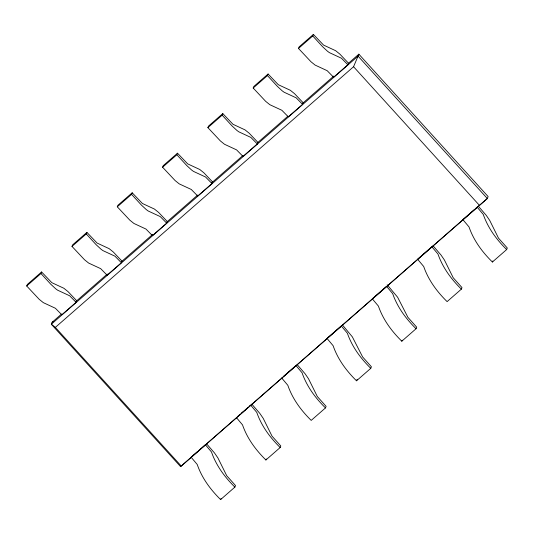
<?xml version="1.0" encoding="UTF-8"?>
<svg xmlns="http://www.w3.org/2000/svg" width="534" height="534" viewBox="0 0 534 534"><rect width="100%" height="100%" fill="white"/><g stroke="black" fill="none" stroke-linecap="round" stroke-linejoin="round"><path stroke-width="0.8" d="M26.7 285.997L27.341 284.448L41.605 271.98L51.811 282.666L63.86 288.26L68.025 291.617L76.729 300.776L76.088 302.324L61.824 314.793L55.382 308.252L43.334 302.651L39.196 299.314L26.7 285.997L40.964 273.528L41.605 271.98M71.997 246.408L72.637 244.852L86.902 232.383L97.108 243.07L109.156 248.664L113.321 252.028L122.026 261.179L121.385 262.735L107.12 275.204L100.686 268.655L88.637 263.062L84.492 259.724L71.997 246.408L86.261 233.932L86.902 232.383M61.523 314.059L52.118 322.289L51.317 324.231L180.592 466.616L487.328 198.508L488.129 196.565L358.855 54.174L348.188 63.493M117.293 206.812L117.934 205.263L132.198 192.794L142.404 203.481L154.453 209.074L158.618 212.432L167.322 221.59L166.681 223.139L152.417 235.607L145.982 229.066L133.934 223.466L129.789 220.128L117.293 206.812L131.564 194.343L132.198 192.794M162.59 167.222L163.23 165.667L177.495 153.198L187.701 163.885L199.749 169.478L203.915 172.842L212.619 181.994L211.978 183.542L197.713 196.018L191.279 189.47L179.23 183.876L175.085 180.532L162.59 167.222L176.861 154.747L177.495 153.198M152.417 235.607L152.844 234.573M207.886 127.626L208.527 126.077L222.798 113.602L232.998 124.288L245.046 129.889L249.211 133.246L257.915 142.404L257.275 143.953L243.01 156.422L236.575 149.874L224.527 144.28L220.382 140.943L207.886 127.626L222.157 115.157L222.798 113.602M253.189 88.03L253.824 86.481L268.095 74.012L278.294 84.699L290.342 90.293L294.508 93.65L303.212 102.808L302.571 104.357L288.307 116.833L281.872 110.284L269.824 104.691L265.678 101.347L253.189 88.03L267.454 75.561L268.095 74.012M298.486 48.44L299.12 46.885L313.391 34.416L323.591 45.103L335.639 50.703L339.804 54.061L348.508 63.212L347.874 64.768L333.603 77.236L327.168 70.688L315.12 65.095L310.982 61.757L298.486 48.44L312.75 35.972L313.391 34.416M197.3 451.764L191.092 457.184L197.226 464.48C201.932 478.097 210.463 489.578 220.609 499.584L221.036 498.549M220.609 499.584L234.88 487.115L235.514 485.56L226.723 475.714L217.932 457.958L214.461 452.912L206.545 443.767M236.395 417.588L242.523 424.884C247.229 438.501 255.759 449.982 265.905 459.988L266.332 458.953M265.905 459.988L280.176 447.519L280.811 445.97L272.02 436.124L263.229 418.369L259.758 413.316L251.848 404.171M281.692 377.999L287.819 385.288C292.525 398.911 301.056 410.392 311.202 420.398L325.473 407.923L326.114 406.374L317.323 396.528L308.525 378.773L305.054 373.727L297.144 364.582M356.505 380.802L370.77 368.333C360.624 358.327 352.086 346.846 347.38 333.229L341.253 325.934L326.988 338.402L333.116 345.698C337.822 359.315 346.352 370.796 356.505 380.802L357.139 379.253M370.77 368.333L371.41 366.778L362.619 356.939L352.36 336.881L342.441 324.986M401.802 341.206L416.066 328.737C405.92 318.731 397.389 307.25 392.677 293.633L386.549 286.344L372.285 298.813L378.412 306.102C383.118 319.726 391.649 331.207 401.802 341.206L402.229 340.178M416.066 328.737L416.707 327.188L407.916 317.343L397.656 297.284L387.19 284.789M461.363 289.148C451.217 279.142 442.686 267.661 437.973 254.037L431.846 246.748L417.581 259.217L423.709 266.513C428.415 280.13 436.945 291.611 447.098 301.617L461.363 289.148L462.003 287.592L453.212 277.747L444.415 259.998L440.944 254.945L433.034 245.8M474.045 209.869L462.878 219.628L469.006 226.917C473.711 240.54 482.249 252.015 492.395 262.02L492.822 260.986M492.395 262.02L506.659 249.552L507.3 248.003L498.509 238.157L489.711 220.402L486.24 215.349L478.331 206.204M180.592 466.616L487.328 198.508L358.054 56.117L51.317 324.231L55.356 327.382L353.568 66.723L358.855 54.174L358.214 55.609M75.955 301.45L107.314 274.035M121.745 261.426L152.484 234.559M166.908 221.95L197.647 195.084M211.444 183.022L242.81 155.608M257.862 142.451L287.973 116.132M302.398 103.523L333.763 76.108M199.162 450.135L201.638 447.966M202.88 446.885L205.363 444.715L211.491 452.004C216.197 465.628 224.727 477.109 234.88 487.115M237.63 416.507L239.492 414.878M241.355 413.256L243.838 411.087M245.079 409.999L248.177 407.288M249.418 406.207L250.66 405.119L256.787 412.415C261.493 426.032 270.024 437.513 280.176 447.519M283.547 376.37L295.956 365.53L302.084 372.819C306.79 386.442 315.327 397.917 325.473 407.923M475.287 208.781L477.142 207.152L483.277 214.448C487.983 228.065 496.513 239.546 506.659 249.552M52.118 322.289L53.574 321.468M353.568 66.723L479.252 205.149M347.874 64.768L341.433 58.219L329.385 52.626L327.542 51.284L322.649 46.758L312.75 35.972M302.571 104.357L296.136 97.815L284.088 92.215L282.246 90.88L277.353 86.354L267.454 75.561M257.275 143.953L250.84 137.405L238.791 131.811L236.949 130.47L232.056 125.944L222.157 115.157M211.978 183.542L205.543 177.001L193.495 171.401L191.653 170.066L186.76 165.54L176.861 154.747M166.681 223.139L160.247 216.59L148.198 210.997L146.356 209.655L141.463 205.129L131.564 194.343M121.385 262.735L114.95 256.187L102.902 250.593L101.059 249.251L96.167 244.726L86.261 233.932M76.088 302.324L69.654 295.776L57.605 290.182L55.763 288.847L50.864 284.322L40.964 273.528M55.356 327.382L181.039 465.815"/></g></svg>
